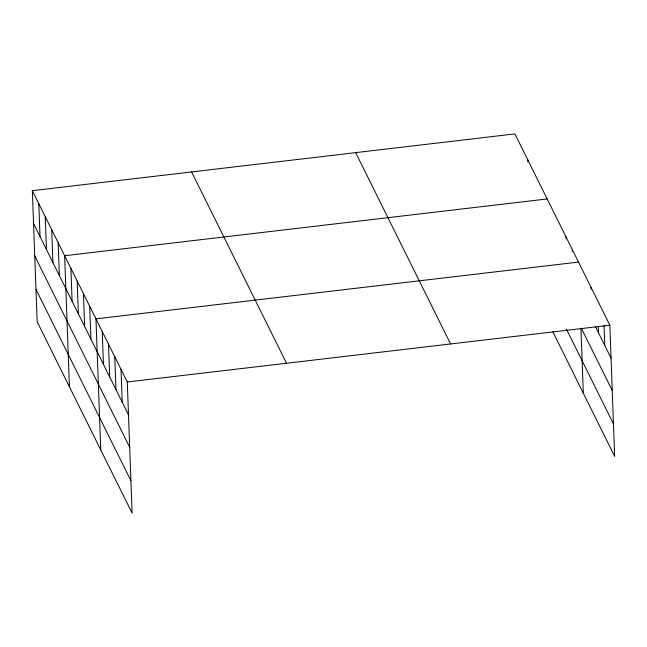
<?xml version="1.0" encoding="UTF-8"?>
<svg xmlns="http://www.w3.org/2000/svg" width="647" height="647" viewBox="0 0 647 647"><rect width="100%" height="100%" fill="white"/><g stroke="black" fill="none" stroke-linecap="round" stroke-linejoin="round"><path stroke-width="0.97" d="M32.35 190.671L127.289 381.981L132.101 513.095L37.154 321.777L32.35 190.671L514.899 133.905L609.846 325.223L614.65 456.329L552.886 331.871M547.176 198.952L64.627 255.719L69.439 386.825M578.515 262.084L95.958 318.85L100.77 449.964M127.289 381.981L609.846 325.223M595.377 326.5L611.043 358.066M581.354 328.264L612.232 390.497M566.465 329.202L613.461 423.906M355.656 152.635L450.603 343.953M191.593 171.932L286.532 363.25M33.555 223.514L128.494 414.832M34.744 255.945L129.683 447.263M35.965 289.355L130.912 480.672M604.047 325.53L604.783 345.441M598.297 326.84L598.515 332.817M591.043 287.341L591.115 289.33M580.941 328.344L583.319 393.198M572.247 249.459L572.32 251.448M565.979 236.834L566.052 238.824M527.815 159.922L527.887 161.912M121.029 369.356L122.234 402.208M114.762 356.732L115.967 389.575M108.494 344.107L109.699 376.95M102.226 331.474L103.431 364.326M89.698 306.225L90.904 339.068M83.431 293.592L84.636 326.444M77.163 280.968L78.368 313.819M70.895 268.343L72.1 301.187M58.173 242.706L59.378 275.549M51.72 229.693L52.925 262.545M45.266 216.688L46.463 249.532M38.804 203.676L40.009 236.527"/></g></svg>
